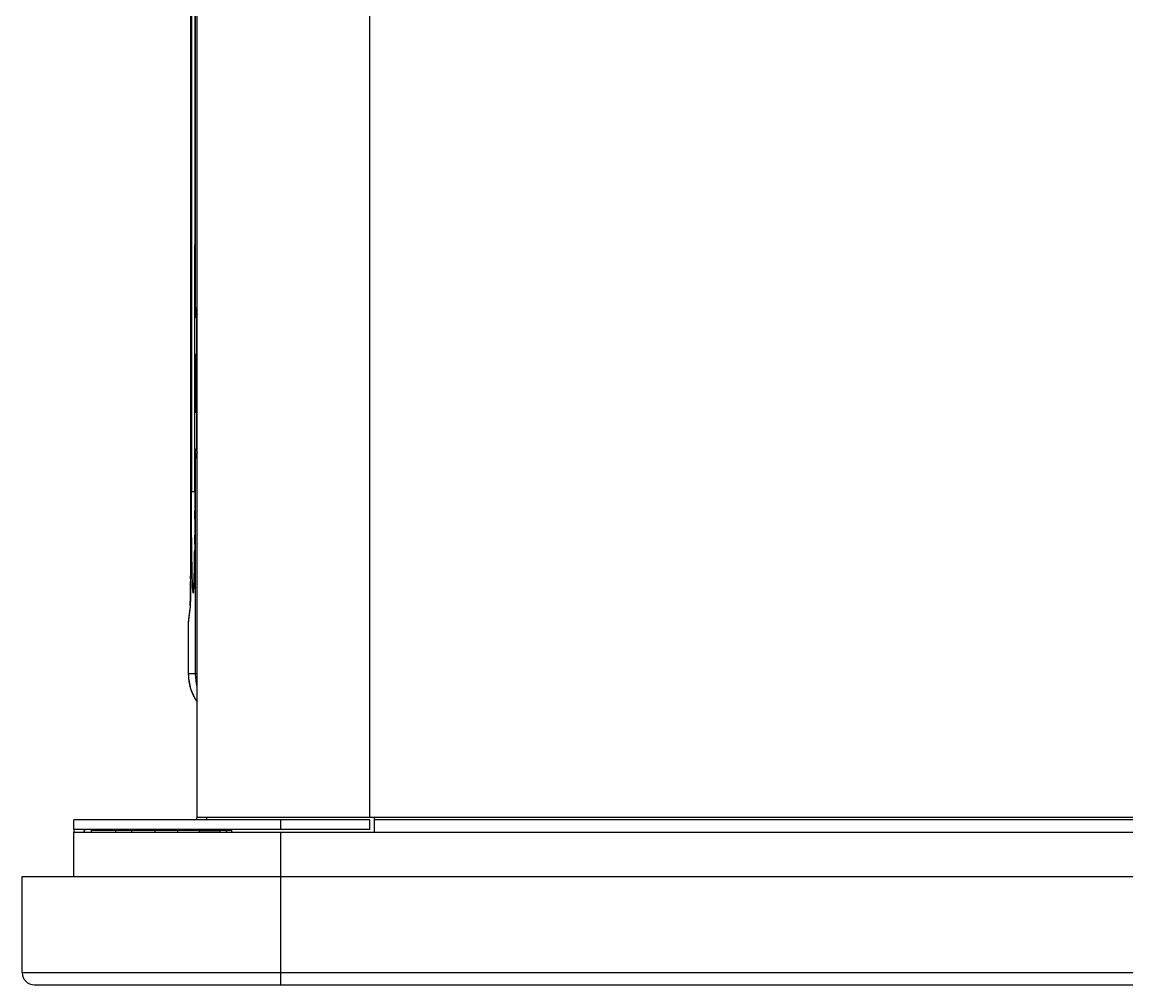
# Model space of a CAD drawing. Header units: millimetres. Extents: x 10297564 to 11610295, y -9287743 to -8409454.
# Drawn here: x 10483833 to 10488329, y -9113279 to -9109361 of the extents above; entities that cross this region are included whole.
import ezdxf

# ---------------------------------------------------------------- set-up
doc = ezdxf.new("R2010")
doc.units = ezdxf.units.MM
doc.header["$LTSCALE"] = 100
doc.layers.add('-0', color=7, linetype='Continuous')

# ---------------------------------------------------------------- blocks, each defined once
blk = doc.blocks.new('인버터 외형도')
at = {"layer": '-0', "linetype": 'Continuous'}
for p, q in [((86533.6, 27478.7), (86533.6, 29795.6)), ((86536, 29645.4), (86536, 27689.1)), ((86547.5, 29670.8), (86547.4, 28226.4)), ((86546.7, 27689.1), (86546.8, 29539.9)), ((87079.9, 26695.8), (87079.9, 29276.7)), ((86553.2, 26695.8), (86553.2, 29239.1)), ((86551.3, 28219.7), (86547.4, 28226.4)), ((86551.3, 28219.7), (86551.3, 27820.6)), ((86553.2, 28219.7), (86551.3, 28219.7)), ((86549.3, 28110.4), (86549.3, 28110.4)), ((86549.3, 27929.9), (86549.3, 27929.9)), ((86547.4, 27814), (86551.3, 27820.6)), ((86551.3, 27820.6), (86553.2, 27820.6)), ((86547.4, 27814), (86547.4, 27133.3)), ((86546.7, 27689.1), (86536, 27689.1)), ((86533.4, 27423.1), (86533.4, 27415.5)), ((86531.4, 27332.7), (86526.3, 27292)), ((86531.7, 27338.3), (86526.7, 27297.6)), ((86531.7, 27338.3), (86531.4, 27332.7)), ((86526.3, 27292), (86526.3, 27133.3)), ((86526.8, 27298.3), (86526.7, 27297.6)), ((86553.2, 27133.3), (86526.3, 27133.3)), ((86527.4, 27114.7), (86527.5, 27114.6)), ((86177, 26658.2), (86177, 26688.3)), ((87079.9, 26688.3), (86177, 26688.3)), ((86553.2, 26695.8), (99645.8, 26695.8)), ((86809.1, 26658.2), (86809.1, 26688.3)), ((87079.9, 26658.2), (87079.9, 26688.3)), ((87095, 26650.7), (87095, 26695.8)), ((99104.1, 26688.3), (87095, 26688.3)), ((87079.9, 26658.2), (86177, 26658.2)), ((86177, 26515.2), (86177, 26650.7)), ((86177, 26650.7), (100022.1, 26650.7)), ((86229.7, 26655.1), (86229.8, 26650.7)), ((86304.9, 26655.1), (86229.7, 26655.1)), ((86304.9, 26658.2), (86304.9, 26655.1)), ((86305, 26650.7), (86304.9, 26655.1)), ((86354, 26655.1), (86304.9, 26655.1)), ((86354, 26655.1), (86354, 26658.2)), ((86425.4, 26655.2), (86354, 26655.1)), ((86354.1, 26650.7), (86354, 26655.1)), ((86559.6, 26655.2), (86425.4, 26655.2)), ((86425.5, 26650.7), (86425.4, 26655.2)), ((86493, 26655.2), (86493, 26650.7)), ((86559.6, 26655.2), (86559.5, 26650.7)), ((86559.6, 26655.2), (86623.7, 26655.1)), ((86623.6, 26650.7), (86623.7, 26655.1)), ((86642.9, 26655.1), (86623.7, 26655.1)), ((86643.1, 26650.7), (86643.3, 26655.2)), ((86658.9, 26655.2), (86643.3, 26655.2)), ((86658.9, 26650.7), (86658.9, 26655.2)), ((86809.1, 26515.2), (86809.1, 26650.7)), ((86019, 26221.8), (86019, 26515.2)), ((86019, 26515.2), (100180.1, 26515.2)), ((86809.1, 26184.2), (86809.1, 26515.2)), ((86019, 26221.8), (100180.1, 26221.8)), ((86056.6, 26184.2), (100142.5, 26184.2))]:
    blk.add_line(p, q, dxfattribs=at)
for points in [[(86526.7, 27297.6), (86526.5, 27295.7), (86526.3, 27292)], [(86526.3, 27133.3), (86526.4, 27129.8), (86527, 27118.8), (86527.4, 27114.7)], [(86527.4, 27114.7), (86533.4, 27087.6), (86547.6, 27056), (86553.2, 27048.4)]]:
    blk.add_lwpolyline(points, dxfattribs=at)
for centre, radius, start, end in [((86589.3, 28219.7), 38.1, 162.6097, 179.9182), ((86589.3, 27820.6), 38.1, 180.0806, 197.4202), ((69583.1, 27688.3), 16963.7, 359.72141, 0.00264), ((74453.5, 27656.5), 12093.2, 359.39586, 359.52644), ((78021.3, 27615.6), 8525.1, 359.07437, 359.30174), ((78486.7, 27478.5), 8046.9, 359.60532, 0.00131), ((81776.3, 27552), 4769.6, 358.6365, 358.9458), ((80257, 27580.4), 6289.2, 358.94204, 359.06589), ((80868.6, 27462.3), 5665, 359.372, 359.5273), ((84567.1, 27481.5), 1977.8, 357.8854, 358.3894), ((83520.1, 27511.2), 3025.3, 358.3832, 358.6233), ((82839.7, 27438.2), 3693.7, 359.0496, 359.2416), ((81847.5, 27451.6), 4686, 359.2391, 359.3716), ((86703.9, 27400.1), 164.2, 184.2885, 185.0183), ((86375.1, 27400.4), 167.9, 355.0182, 355.7434), ((86258, 27409.1), 285.3, 355.7601, 356.5963), ((86052.7, 27421.5), 491, 356.576, 357.132), ((85632.8, 27442.1), 911.4, 357.1551, 357.884), ((85902.6, 27368.9), 630, 357.5278, 358.1932), ((85485, 27382.8), 1047.8, 358.1559, 358.3683), ((84944.4, 27397.8), 1588.6, 358.3813, 358.7722), ((83933.9, 27419.8), 2599.4, 358.7648, 359.0554), ((86550.1, 27293.7), 23.8, 174.4087, 175.926), ((86678.9, 27133.3), 152.6, 179.9994, 181.6393), ((86678.9, 27133.3), 152.6, 181.6395, 185.1502), ((86678.9, 27133.3), 152.5, 185.1506, 187.0086), ((86676.8, 27133.1), 150.4, 187.0545, 201.791), ((86698.6, 27133.3), 151.1, 180.0305, 195.0763), ((86674.8, 27132.4), 148.3, 201.8082, 206.9149), ((86676.8, 27133.4), 150.6, 206.9272, 213.9319), ((86545.7, 26695.8), 7.52, 270, 0), ((86545.7, 26695.8), 37.6, 348.4336, 0), ((86214.6, 26650.7), 37.6, 168.7387, 180), ((86214.6, 26650.7), 7.52, 90, 180), ((86232.7, 26655.2), 3.01, 90.0026, 180.9999), ((86640.1, 26655.6), 2.6, 78.3849, 89.9476), ((88866.5, 26516.8), 2227.9, 176.4384, 176.5533), ((86646.2, 26602.9), 52.3, 93.109, 93.6004), ((86655.9, 26655.2), 3.01, 359.5, 90), ((86056.6, 26221.8), 37.6, 180, 270)]:
    blk.add_arc(centre, radius, start, end, dxfattribs=at)
for points in [[(86547.4, 28226.4), (86547.7, 28235.5), (86549.6, 28244.7), (86553.2, 28253.1)], [(86553.2, 28243.1), (86549.9, 28238.2), (86547.8, 28232.2), (86547.4, 28226.4)], [(86553.2, 27787.2), (86549.6, 27795.6), (86547.7, 27804.8), (86547.4, 27814)], [(86553.2, 27797.2), (86549.9, 27802.1), (86547.8, 27808.1), (86547.4, 27814)], [(86546.5, 27605.8), (86546.5, 27596.8), (86546.4, 27587.9), (86546.4, 27578.9)], [(86546.4, 27578.9), (86546.3, 27571.4), (86546.3, 27564), (86546.2, 27556.5)], [(86546, 27529), (86545.9, 27523.2), (86545.8, 27517.5), (86545.8, 27511.7)]]:
    blk.add_open_spline(points, degree=3, dxfattribs=at)
for points, knots in [([(86549.3, 27929.9), (86548.7, 27929.9), (86549.4, 27933.5), (86548.3, 27937.3), (86548.5, 27946.3), (86548.1, 27957), (86548, 27970.7), (86547.8, 27991.9), (86547.7, 28020.2), (86547.8, 28048.4), (86548, 28069.6), (86548.1, 28083.3), (86548.5, 28094.1), (86548.3, 28103), (86549.4, 28106.8), (86548.7, 28110.4), (86549.3, 28110.4)], [0, 0, 0, 0, 0.009756, 0.038245, 0.08445, 0.146611, 0.222348, 0.308749, 0.499988, 0.691229, 0.777633, 0.853376, 0.915544, 0.961752, 0.990244, 1, 1, 1, 1]), ([(86549.3, 28110.4), (86549.8, 28110), (86549.4, 28107.1), (86550.2, 28102.2), (86550.1, 28093.7), (86550.5, 28082.7), (86550.6, 28069.2), (86550.8, 28048.1), (86550.9, 28020.2), (86550.8, 27992.2), (86550.6, 27971.1), (86550.5, 27957.6), (86550.1, 27946.6), (86550.2, 27938.1), (86549.4, 27933.2), (86549.8, 27930.4), (86549.3, 27929.9)], [0, 0, 0, 0, 0.011208, 0.040701, 0.087426, 0.149644, 0.225023, 0.310731, 0.499988, 0.689247, 0.774958, 0.850343, 0.912567, 0.959296, 0.988792, 1, 1, 1, 1]), ([(86540.1, 27387.9), (86539.1, 27401.1), (86538.2, 27437.4), (86536.2, 27537.8), (86536, 27624.9), (86536, 27689.1)], [0, 0, 0, 0, 0.132188, 0.361287, 1, 1, 1, 1]), ([(86546.7, 27689.1), (86546.7, 27653.7), (86546.5, 27587.3), (86545.8, 27498.2), (86544.2, 27433.5), (86543.6, 27399.7), (86542.5, 27388.8)], [0, 0, 0, 0, 0.353339, 0.663043, 0.890514, 1, 1, 1, 1]), ([(86533.6, 27478.7), (86533.6, 27461.6), (86533.5, 27429.1), (86533.3, 27393), (86532.6, 27364.6), (86532.7, 27355.7), (86531.2, 27334.2), (86531.7, 27338.3)], [0, 0, 0, 0, 0.364707, 0.682489, 0.810461, 0.911366, 1, 1, 1, 1]), ([(86542.4, 27385.9), (86542.2, 27383.9), (86541.4, 27376), (86540.5, 27383.8), (86540.3, 27385.8)], [0, 0, 0, 0, 0.503598, 1, 1, 1, 1]), ([(86532, 27341.8), (86531.9, 27340.7), (86531.8, 27337.7), (86531.6, 27334.7), (86531.4, 27332.7)], [0, 0, 0, 0, 0.333903, 1, 1, 1, 1]), ([(86526.4, 27295.4), (86526.4, 27295.2), (86526.4, 27294.7), (86526.4, 27294.3), (86526.4, 27294.1)], [0, 0, 0, 0, 0.499736, 1, 1, 1, 1]), ([(86526.4, 27294.1), (86526.4, 27293.8), (86526.4, 27293.1), (86526.5, 27292.4), (86526.5, 27292)], [0, 0, 0, 0, 0.49726, 1, 1, 1, 1]), ([(86526.7, 27297.6), (86526.6, 27297.3), (86526.6, 27296.8), (86526.5, 27296.3), (86526.5, 27296)], [0, 0, 0, 0, 0.499866, 1, 1, 1, 1]), ([(86422.6, 26658.2), (86423.3, 26658.2), (86424.9, 26657.5), (86425.4, 26656), (86425.4, 26655.2)], [0, 0, 0, 0, 0.490638, 1, 1, 1, 1]), ([(86491.5, 26658.2), (86491.7, 26658.2), (86492.9, 26657.6), (86493, 26656.2), (86493, 26655.2)], [0, 0, 0, 0, 0.174514, 1, 1, 1, 1]), ([(86559.6, 26655.2), (86559.6, 26655.6), (86559.5, 26656.7), (86558.9, 26658.2), (86558.1, 26658.2)], [0, 0, 0, 0, 0.332742, 1, 1, 1, 1]), ([(86620.9, 26658.2), (86621.7, 26658.2), (86623.2, 26657.5), (86623.7, 26655.9), (86623.7, 26655.1)], [0, 0, 0, 0, 0.486143, 1, 1, 1, 1]), ([(86640.6, 26658.2), (86641.3, 26658.2), (86642.8, 26657.5), (86643.3, 26655.9), (86643.3, 26655.2)], [0, 0, 0, 0, 0.481127, 1, 1, 1, 1]), ([(86642.9, 26655.1), (86642.9, 26655.8), (86642.5, 26657.2), (86641.3, 26658), (86640.6, 26658.2)], [0, 0, 0, 0, 0.503549, 1, 1, 1, 1])]:
    blk.add_open_spline(points, degree=3, knots=knots, dxfattribs=at)

msp = doc.modelspace()

# ---------------------------------------------------------------- block references
at = {"xscale": 1.333333333333333, "yscale": 1.333333333333333, "zscale": 1.333333333333333}
msp.add_blockref('인버터 외형도', (10369140.6, -9148191), dxfattribs=at)

doc.saveas('drawing.dxf')
